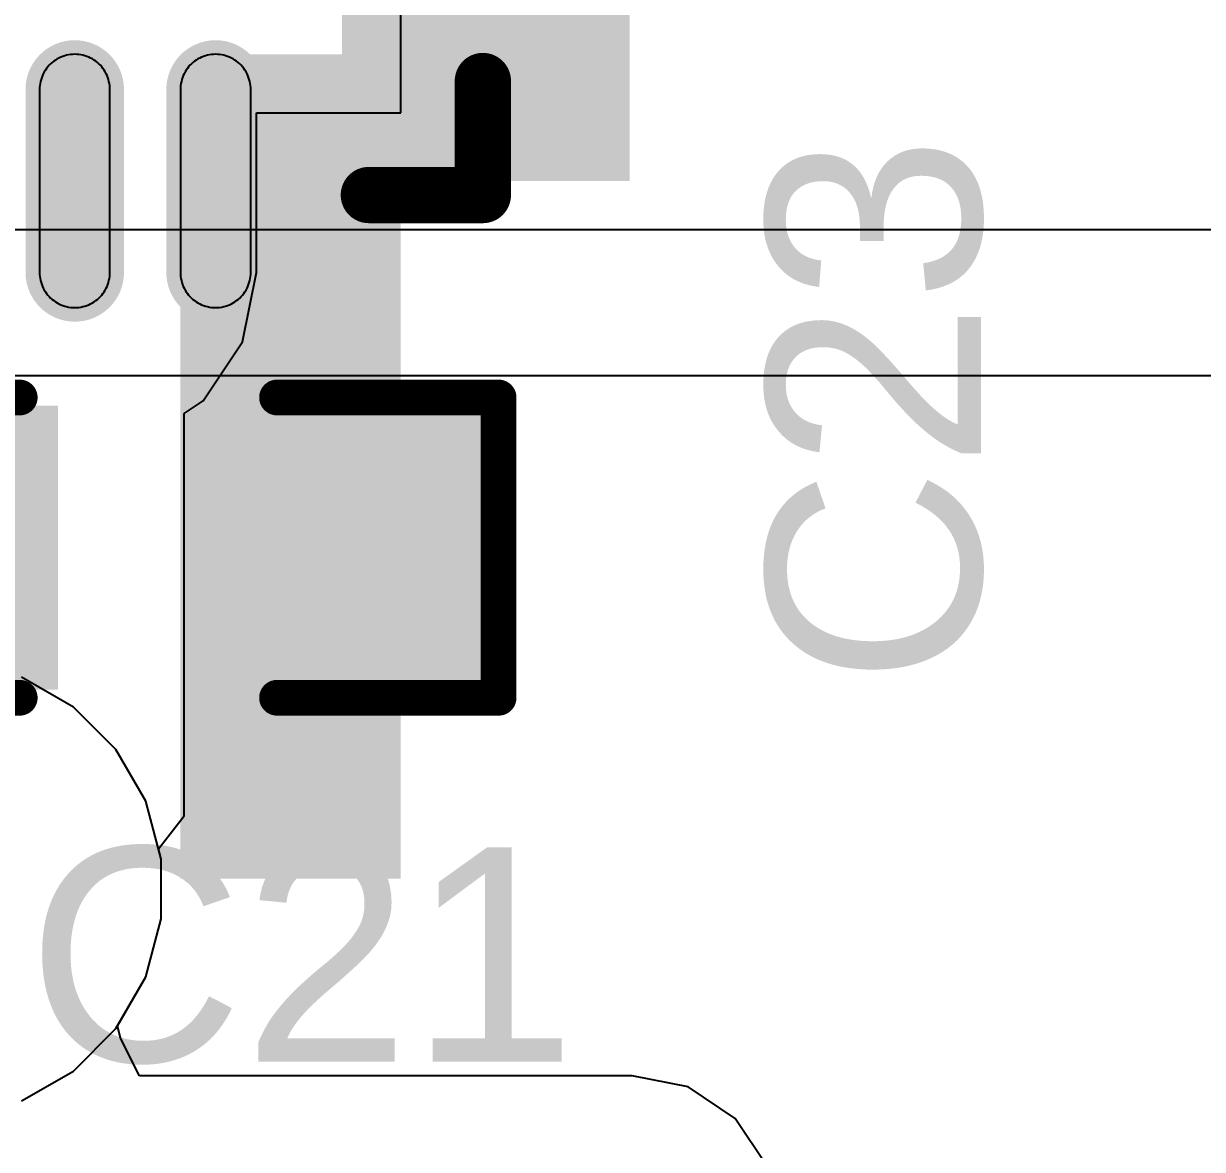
# Model space of a CAD drawing. Header units: inches. Extents: x 0.38 to 9.66, y 2.79 to 4.95.
# Drawn here: x 4.6048 to 4.7698, y 3.5727 to 3.7302 of the extents above; entities that cross this region are included whole.
import ezdxf

# ---------------------------------------------------------------- set-up
doc = ezdxf.new("R2010")
doc.units = ezdxf.units.IN
doc.header["$MEASUREMENT"] = 0
for name, color, linetype in [('Bottom Layer', 5, 'Continuous'), ('Top Layer', 1, 'Continuous'), ('Top Overlay', 2, 'Continuous'), ('Top Paste', 8, 'Continuous'), ('Top Solder', 216, 'Continuous')]:
    doc.layers.add(name, color=color, linetype=linetype)
doc.styles.add('Arial', font='', dxfattribs={"height": 0.2})
doc.styles.get('Arial').set_extended_font_data('Arial')

# ---------------------------------------------------------------- blocks, each defined once
blk = doc.blocks.new('QFN_32_L5_0_W5_0_P0_50_BL_EP3_8_3')
at = {"layer": 'Top Layer'}
h = blk.add_hatch(color=1, dxfattribs=at)
edge = h.paths.add_edge_path()
edge.add_arc((-0.117125, -0.0492), 0.004921, 90, 270)
edge.add_line((-0.117125, -0.054122), (-0.091535, -0.054122))
edge.add_arc((-0.091535, -0.0492), 0.004921, 270, 450)
edge.add_line((-0.091535, -0.044278), (-0.117125, -0.044278))
h = blk.add_hatch(color=1, dxfattribs=at)
edge = h.paths.add_edge_path()
edge.add_arc((-0.117125, -0.0689), 0.004921, 90, 270)
edge.add_line((-0.117125, -0.073821), (-0.091535, -0.073821))
edge.add_arc((-0.091535, -0.0689), 0.004921, 270, 450)
edge.add_line((-0.091535, -0.063979), (-0.117125, -0.063979))
at = {"layer": 'Top Solder'}
h = blk.add_hatch(color=216, dxfattribs=at)
edge = h.paths.add_edge_path()
edge.add_arc((-0.117125, -0.0492), 0.00689, 90, 270)
edge.add_line((-0.117125, -0.056091), (-0.091535, -0.056091))
edge.add_arc((-0.091535, -0.0492), 0.00689, 270, 450)
edge.add_line((-0.091535, -0.042309), (-0.117125, -0.042309))
h = blk.add_hatch(color=216, dxfattribs=at)
edge = h.paths.add_edge_path()
edge.add_arc((-0.117125, -0.0689), 0.00689, 90, 270)
edge.add_line((-0.117125, -0.07579), (-0.091535, -0.07579))
edge.add_arc((-0.091535, -0.0689), 0.00689, 270, 450)
edge.add_line((-0.091535, -0.06201), (-0.117125, -0.06201))
at = {"layer": 'Top Overlay'}
for points in [[(-0.106303, -0.090347, 0.007874, 0.007874, 0), (-0.106303, -0.106297, 0.007874, 0.007874, 0)], [(-0.106303, -0.106297, 0.007874, 0.007874, 0), (-0.090353, -0.106297, 0.007874, 0.007874, 0)]]:
    blk.add_lwpolyline(points, format="xyseb", dxfattribs=at)
for points in [[(-0.108272, -0.090347, 0.003937, 0.003937, 1), (-0.104334, -0.090347, 0.003937, 0.003937, 1)], [(-0.108272, -0.106297, 0.003937, 0.003937, 1), (-0.104334, -0.106297, 0.003937, 0.003937, 1)], [(-0.108272, -0.106297, 0.003937, 0.003937, 1), (-0.104334, -0.106297, 0.003937, 0.003937, 1)], [(-0.092322, -0.106297, 0.003937, 0.003937, 1), (-0.088385, -0.106297, 0.003937, 0.003937, 1)]]:
    blk.add_lwpolyline(points, format="xyseb", close=True, dxfattribs=at)
at = {"layer": 'Top Paste'}
for p, q in [((-0.118537, -0.044485), (-0.118808, -0.044575)), ((-0.11826, -0.044411), (-0.118537, -0.044485)), ((-0.11798, -0.044353), (-0.11826, -0.044411)), ((-0.117696, -0.044311), (-0.11798, -0.044353)), ((-0.117411, -0.044286), (-0.117696, -0.044311)), ((-0.117125, -0.044278), (-0.117411, -0.044286)), ((-0.117411, -0.044286), (-0.117411, -0.044286)), ((-0.091535, -0.044278), (-0.117125, -0.044278)), ((-0.091249, -0.044286), (-0.091535, -0.044278)), ((-0.090964, -0.044311), (-0.091249, -0.044286)), ((-0.09068, -0.044353), (-0.090964, -0.044311)), ((-0.0904, -0.044411), (-0.09068, -0.044353)), ((-0.090123, -0.044485), (-0.0904, -0.044411)), ((-0.089852, -0.044575), (-0.090123, -0.044485)), ((-0.120895, -0.046036), (-0.121073, -0.046261)), ((-0.120705, -0.045822), (-0.120895, -0.046036)), ((-0.120503, -0.04562), (-0.120705, -0.045822)), ((-0.120289, -0.04543), (-0.120503, -0.04562)), ((-0.120064, -0.045252), (-0.120289, -0.04543)), ((-0.11983, -0.045088), (-0.120064, -0.045252)), ((-0.119586, -0.044937), (-0.11983, -0.045088)), ((-0.119334, -0.044802), (-0.119586, -0.044937)), ((-0.119075, -0.044681), (-0.119334, -0.044802)), ((-0.118808, -0.044575), (-0.119075, -0.044681)), ((-0.089585, -0.044681), (-0.089852, -0.044575)), ((-0.089326, -0.044802), (-0.089585, -0.044681)), ((-0.089074, -0.044937), (-0.089326, -0.044802)), ((-0.08883, -0.045088), (-0.089074, -0.044937)), ((-0.088596, -0.045252), (-0.08883, -0.045088)), ((-0.088371, -0.04543), (-0.088596, -0.045252)), ((-0.088157, -0.04562), (-0.088371, -0.04543)), ((-0.087955, -0.045822), (-0.088157, -0.04562)), ((-0.087765, -0.046036), (-0.087955, -0.045822)), ((-0.087587, -0.046261), (-0.087765, -0.046036)), ((-0.12184, -0.047788), (-0.121914, -0.048065)), ((-0.12175, -0.047517), (-0.12184, -0.047788)), ((-0.121644, -0.04725), (-0.12175, -0.047517)), ((-0.121523, -0.046991), (-0.121644, -0.04725)), ((-0.121388, -0.046739), (-0.121523, -0.046991)), ((-0.121237, -0.046495), (-0.121388, -0.046739)), ((-0.121073, -0.046261), (-0.121237, -0.046495)), ((-0.087423, -0.046495), (-0.087587, -0.046261)), ((-0.087272, -0.046739), (-0.087423, -0.046495)), ((-0.087137, -0.046991), (-0.087272, -0.046739)), ((-0.087016, -0.04725), (-0.087137, -0.046991)), ((-0.08691, -0.047517), (-0.087016, -0.04725)), ((-0.08682, -0.047788), (-0.08691, -0.047517)), ((-0.086746, -0.048065), (-0.08682, -0.047788)), ((-0.122039, -0.048914), (-0.122047, -0.0492)), ((-0.122047, -0.0492), (-0.122039, -0.049486)), ((-0.122014, -0.048629), (-0.122039, -0.048914)), ((-0.121972, -0.048345), (-0.122014, -0.048629)), ((-0.121914, -0.048065), (-0.121972, -0.048345)), ((-0.086688, -0.048345), (-0.086746, -0.048065)), ((-0.086646, -0.048629), (-0.086688, -0.048345)), ((-0.086621, -0.048914), (-0.086646, -0.048629)), ((-0.086613, -0.0492), (-0.086621, -0.048914)), ((-0.086621, -0.049486), (-0.086613, -0.0492)), ((-0.122039, -0.049486), (-0.122014, -0.049771)), ((-0.122014, -0.049771), (-0.121972, -0.050055)), ((-0.121972, -0.050055), (-0.121914, -0.050335)), ((-0.121914, -0.050335), (-0.12184, -0.050612)), ((-0.12184, -0.050612), (-0.12175, -0.050883)), ((-0.12175, -0.050883), (-0.121644, -0.05115)), ((-0.087016, -0.05115), (-0.08691, -0.050883)), ((-0.08691, -0.050883), (-0.08682, -0.050612)), ((-0.08682, -0.050612), (-0.086746, -0.050335)), ((-0.086746, -0.050335), (-0.086688, -0.050055)), ((-0.086688, -0.050055), (-0.086646, -0.049771)), ((-0.086646, -0.049771), (-0.086621, -0.049486)), ((-0.121644, -0.05115), (-0.121523, -0.051409)), ((-0.121523, -0.051409), (-0.121388, -0.051661)), ((-0.121388, -0.051661), (-0.121237, -0.051905)), ((-0.121237, -0.051905), (-0.121073, -0.052139)), ((-0.121073, -0.052139), (-0.120895, -0.052364)), ((-0.120895, -0.052364), (-0.120705, -0.052578)), ((-0.120705, -0.052578), (-0.120503, -0.05278)), ((-0.088157, -0.05278), (-0.087955, -0.052578)), ((-0.087955, -0.052578), (-0.087765, -0.052364)), ((-0.087765, -0.052364), (-0.087587, -0.052139)), ((-0.087587, -0.052139), (-0.087423, -0.051905)), ((-0.087423, -0.051905), (-0.087272, -0.051661)), ((-0.087272, -0.051661), (-0.087137, -0.051409)), ((-0.087137, -0.051409), (-0.087016, -0.05115)), ((-0.120503, -0.05278), (-0.120289, -0.05297)), ((-0.120289, -0.05297), (-0.120064, -0.053148)), ((-0.120064, -0.053148), (-0.11983, -0.053312)), ((-0.11983, -0.053312), (-0.119586, -0.053463)), ((-0.119586, -0.053463), (-0.119334, -0.053598)), ((-0.119334, -0.053598), (-0.119075, -0.053719)), ((-0.119075, -0.053719), (-0.118808, -0.053825)), ((-0.118808, -0.053825), (-0.118537, -0.053915)), ((-0.118537, -0.053915), (-0.11826, -0.053989)), ((-0.11826, -0.053989), (-0.11798, -0.054047)), ((-0.11798, -0.054047), (-0.117696, -0.054089)), ((-0.117696, -0.054089), (-0.117411, -0.054114)), ((-0.117411, -0.054114), (-0.117125, -0.054122)), ((-0.117125, -0.054122), (-0.091535, -0.054122)), ((-0.091535, -0.054122), (-0.091249, -0.054114)), ((-0.091249, -0.054114), (-0.090964, -0.054089)), ((-0.090964, -0.054089), (-0.09068, -0.054047)), ((-0.09068, -0.054047), (-0.0904, -0.053989)), ((-0.0904, -0.053989), (-0.090123, -0.053915)), ((-0.090123, -0.053915), (-0.089852, -0.053825)), ((-0.089852, -0.053825), (-0.089585, -0.053719)), ((-0.089585, -0.053719), (-0.089326, -0.053598)), ((-0.089326, -0.053598), (-0.089074, -0.053463)), ((-0.089074, -0.053463), (-0.08883, -0.053312)), ((-0.08883, -0.053312), (-0.088596, -0.053148)), ((-0.088596, -0.053148), (-0.088371, -0.05297)), ((-0.088371, -0.05297), (-0.088157, -0.05278)), ((-0.118808, -0.064275), (-0.119075, -0.064381)), ((-0.118537, -0.064185), (-0.118808, -0.064275)), ((-0.11826, -0.064111), (-0.118537, -0.064185)), ((-0.11798, -0.064053), (-0.11826, -0.064111)), ((-0.117696, -0.064011), (-0.11798, -0.064053)), ((-0.117411, -0.063986), (-0.117696, -0.064011)), ((-0.117125, -0.063978), (-0.117411, -0.063986)), ((-0.117411, -0.063986), (-0.117411, -0.063986)), ((-0.091535, -0.063978), (-0.117125, -0.063978)), ((-0.091249, -0.063986), (-0.091535, -0.063978)), ((-0.090964, -0.064011), (-0.091249, -0.063986)), ((-0.09068, -0.064053), (-0.090964, -0.064011)), ((-0.0904, -0.064111), (-0.09068, -0.064053)), ((-0.090123, -0.064185), (-0.0904, -0.064111)), ((-0.089852, -0.064275), (-0.090123, -0.064185)), ((-0.089585, -0.064381), (-0.089852, -0.064275)), ((-0.121073, -0.065961), (-0.121237, -0.066195)), ((-0.120895, -0.065736), (-0.121073, -0.065961)), ((-0.120705, -0.065522), (-0.120895, -0.065736)), ((-0.120503, -0.06532), (-0.120705, -0.065522)), ((-0.120289, -0.06513), (-0.120503, -0.06532)), ((-0.120064, -0.064952), (-0.120289, -0.06513)), ((-0.11983, -0.064788), (-0.120064, -0.064952)), ((-0.119586, -0.064637), (-0.11983, -0.064788)), ((-0.119334, -0.064502), (-0.119586, -0.064637)), ((-0.119075, -0.064381), (-0.119334, -0.064502)), ((-0.089326, -0.064502), (-0.089585, -0.064381)), ((-0.089074, -0.064637), (-0.089326, -0.064502)), ((-0.08883, -0.064788), (-0.089074, -0.064637)), ((-0.088596, -0.064952), (-0.08883, -0.064788)), ((-0.088371, -0.06513), (-0.088596, -0.064952)), ((-0.088157, -0.06532), (-0.088371, -0.06513)), ((-0.087955, -0.065522), (-0.088157, -0.06532)), ((-0.087765, -0.065736), (-0.087955, -0.065522)), ((-0.087587, -0.065961), (-0.087765, -0.065736)), ((-0.087423, -0.066195), (-0.087587, -0.065961)), ((-0.12184, -0.067488), (-0.121914, -0.067765)), ((-0.12175, -0.067217), (-0.12184, -0.067488)), ((-0.121644, -0.06695), (-0.12175, -0.067217)), ((-0.121523, -0.066691), (-0.121644, -0.06695)), ((-0.121388, -0.066439), (-0.121523, -0.066691)), ((-0.121237, -0.066195), (-0.121388, -0.066439)), ((-0.087272, -0.066439), (-0.087423, -0.066195)), ((-0.087137, -0.066691), (-0.087272, -0.066439)), ((-0.087016, -0.06695), (-0.087137, -0.066691)), ((-0.08691, -0.067217), (-0.087016, -0.06695)), ((-0.08682, -0.067488), (-0.08691, -0.067217)), ((-0.086746, -0.067765), (-0.08682, -0.067488)), ((-0.122039, -0.068614), (-0.122047, -0.0689)), ((-0.122047, -0.0689), (-0.122039, -0.069186)), ((-0.122014, -0.068329), (-0.122039, -0.068614)), ((-0.122039, -0.069186), (-0.122014, -0.069471)), ((-0.121972, -0.068045), (-0.122014, -0.068329)), ((-0.121914, -0.067765), (-0.121972, -0.068045)), ((-0.086688, -0.068045), (-0.086746, -0.067765)), ((-0.086646, -0.068329), (-0.086688, -0.068045)), ((-0.086621, -0.068614), (-0.086646, -0.068329)), ((-0.086646, -0.069471), (-0.086621, -0.069186)), ((-0.086613, -0.0689), (-0.086621, -0.068614)), ((-0.086621, -0.069186), (-0.086613, -0.0689)), ((-0.122014, -0.069471), (-0.121972, -0.069755)), ((-0.121972, -0.069755), (-0.121914, -0.070035)), ((-0.121914, -0.070035), (-0.12184, -0.070312)), ((-0.12184, -0.070312), (-0.12175, -0.070583)), ((-0.12175, -0.070583), (-0.121644, -0.07085)), ((-0.121644, -0.07085), (-0.121523, -0.071109)), ((-0.087137, -0.071109), (-0.087016, -0.07085)), ((-0.087016, -0.07085), (-0.08691, -0.070583)), ((-0.08691, -0.070583), (-0.08682, -0.070312)), ((-0.08682, -0.070312), (-0.086746, -0.070035)), ((-0.086746, -0.070035), (-0.086688, -0.069755)), ((-0.086688, -0.069755), (-0.086646, -0.069471)), ((-0.121523, -0.071109), (-0.121388, -0.071361)), ((-0.121388, -0.071361), (-0.121237, -0.071605)), ((-0.121237, -0.071605), (-0.121073, -0.071839)), ((-0.121073, -0.071839), (-0.120895, -0.072064)), ((-0.120895, -0.072064), (-0.120705, -0.072278)), ((-0.120705, -0.072278), (-0.120503, -0.07248)), ((-0.120503, -0.07248), (-0.120289, -0.07267)), ((-0.088371, -0.07267), (-0.088157, -0.07248)), ((-0.088157, -0.07248), (-0.087955, -0.072278)), ((-0.087955, -0.072278), (-0.087765, -0.072064)), ((-0.087765, -0.072064), (-0.087587, -0.071839)), ((-0.087587, -0.071839), (-0.087423, -0.071605)), ((-0.087423, -0.071605), (-0.087272, -0.071361)), ((-0.087272, -0.071361), (-0.087137, -0.071109)), ((-0.120289, -0.07267), (-0.120064, -0.072848)), ((-0.120064, -0.072848), (-0.11983, -0.073012)), ((-0.11983, -0.073012), (-0.119586, -0.073163)), ((-0.119586, -0.073163), (-0.119334, -0.073298)), ((-0.119334, -0.073298), (-0.119075, -0.073419)), ((-0.119075, -0.073419), (-0.118808, -0.073525)), ((-0.118808, -0.073525), (-0.118537, -0.073615)), ((-0.118537, -0.073615), (-0.11826, -0.073689)), ((-0.11826, -0.073689), (-0.11798, -0.073747)), ((-0.11798, -0.073747), (-0.117696, -0.073789)), ((-0.117696, -0.073789), (-0.117411, -0.073814)), ((-0.117411, -0.073814), (-0.117125, -0.073822)), ((-0.117125, -0.073822), (-0.091535, -0.073822)), ((-0.091535, -0.073822), (-0.091249, -0.073814)), ((-0.091249, -0.073814), (-0.090964, -0.073789)), ((-0.090964, -0.073789), (-0.09068, -0.073747)), ((-0.09068, -0.073747), (-0.0904, -0.073689)), ((-0.0904, -0.073689), (-0.090123, -0.073615)), ((-0.090123, -0.073615), (-0.089852, -0.073525)), ((-0.089852, -0.073525), (-0.089585, -0.073419)), ((-0.089585, -0.073419), (-0.089326, -0.073298)), ((-0.089326, -0.073298), (-0.089074, -0.073163)), ((-0.089074, -0.073163), (-0.08883, -0.073012)), ((-0.08883, -0.073012), (-0.088596, -0.072848)), ((-0.088596, -0.072848), (-0.088371, -0.07267))]:
    blk.add_line(p, q, dxfattribs=at)
blk = doc.blocks.new('C___0603_42')
at = {"layer": 'Top Layer'}
for points in [[(-0.015, 0.0175), (-0.015, -0.0175), (-0.045, -0.0175), (-0.045, 0.0175)], [(0.045, 0.0175), (0.045, -0.0175), (0.015, -0.0175), (0.015, 0.0175)]]:
    blk.add_hatch(color=1, dxfattribs=at).paths.add_polyline_path(points)
at = {"layer": 'Top Paste'}
for points in [[(-0.015, 0.0175), (-0.015, -0.0175), (-0.045, -0.0175), (-0.045, 0.0175)], [(0.045, 0.0175), (0.045, -0.0175), (0.015, -0.0175), (0.015, 0.0175)]]:
    blk.add_hatch(color=8, dxfattribs=at).paths.add_polyline_path(points)
at = {"layer": 'Top Solder'}
for points in [[(-0.01264, 0.01986), (-0.01264, -0.01986), (-0.04736, -0.01986), (-0.04736, 0.01986)], [(0.04736, 0.01986), (0.04736, -0.01986), (0.01264, -0.01986), (0.01264, 0.01986)]]:
    blk.add_hatch(color=216, dxfattribs=at).paths.add_polyline_path(points)
at = {"layer": 'Top Overlay'}
for points in [[(-0.018, 0.021, 0.005, 0.005, 0), (-0.049, 0.021, 0.005, 0.005, 0)], [(-0.049, 0.021, 0.005, 0.005, 0), (-0.049, -0.021, 0.005, 0.005, 0)], [(0.049, 0.021, 0.005, 0.005, 0), (0.018, 0.021, 0.005, 0.005, 0)], [(0.049, 0.021, 0.005, 0.005, 0), (0.049, -0.021, 0.005, 0.005, 0)], [(-0.018, -0.021, 0.005, 0.005, 0), (-0.049, -0.021, 0.005, 0.005, 0)], [(0.049, -0.021, 0.005, 0.005, 0), (0.018, -0.021, 0.005, 0.005, 0)]]:
    blk.add_lwpolyline(points, format="xyseb", dxfattribs=at)
for points in [[(-0.05025, 0.021, 0.0025, 0.0025, 1), (-0.04775, 0.021, 0.0025, 0.0025, 1)], [(-0.05025, 0.021, 0.0025, 0.0025, 1), (-0.04775, 0.021, 0.0025, 0.0025, 1)], [(-0.01925, 0.021, 0.0025, 0.0025, 1), (-0.01675, 0.021, 0.0025, 0.0025, 1)], [(0.01675, 0.021, 0.0025, 0.0025, 1), (0.01925, 0.021, 0.0025, 0.0025, 1)], [(0.04775, 0.021, 0.0025, 0.0025, 1), (0.05025, 0.021, 0.0025, 0.0025, 1)], [(0.04775, 0.021, 0.0025, 0.0025, 1), (0.05025, 0.021, 0.0025, 0.0025, 1)], [(-0.05025, -0.021, 0.0025, 0.0025, 1), (-0.04775, -0.021, 0.0025, 0.0025, 1)], [(-0.05025, -0.021, 0.0025, 0.0025, 1), (-0.04775, -0.021, 0.0025, 0.0025, 1)], [(-0.01925, -0.021, 0.0025, 0.0025, 1), (-0.01675, -0.021, 0.0025, 0.0025, 1)], [(0.01675, -0.021, 0.0025, 0.0025, 1), (0.01925, -0.021, 0.0025, 0.0025, 1)], [(0.04775, -0.021, 0.0025, 0.0025, 1), (0.05025, -0.021, 0.0025, 0.0025, 1)], [(0.04775, -0.021, 0.0025, 0.0025, 1), (0.05025, -0.021, 0.0025, 0.0025, 1)]]:
    blk.add_lwpolyline(points, format="xyseb", close=True, dxfattribs=at)

msp = doc.modelspace()

# ---------------------------------------------------------------- hatches: boundary and pattern name
at = {"layer": 'Top Layer'}
for points in [[(4.68964, 3.74854), (4.64941, 3.74854), (4.64941, 3.70819), (4.68964, 3.70819)], [(4.6576, 3.72591), (4.62677, 3.72591), (4.62677, 3.6106), (4.6576, 3.6106)]]:
    msp.add_hatch(color=1, dxfattribs=at).paths.add_polyline_path(points)

# ---------------------------------------------------------------- linework, layer by layer
at = {"layer": 'Bottom Layer'}
for p, q in [((4.54669, 3.70139), (5.31658, 3.70139)), ((4.5487, 3.681), (5.39892, 3.681)), ((4.61183, 3.6346), (4.60457, 3.63879)), ((4.61775, 3.62868), (4.61183, 3.6346)), ((4.62194, 3.62143), (4.61775, 3.62868)), ((4.62411, 3.61334), (4.62194, 3.62143)), ((4.62411, 3.60496), (4.62411, 3.61334)), ((4.62194, 3.59687), (4.62411, 3.60496)), ((4.61775, 3.58962), (4.62194, 3.59687)), ((4.61183, 3.58369), (4.61775, 3.58962)), ((4.60457, 3.57951), (4.61183, 3.58369))]:
    msp.add_line(p, q, dxfattribs=at)
at = {"layer": 'Top Layer'}
for p, q in [((4.6576, 3.71772), (4.6576, 3.74854)), ((4.63741, 3.69539), (4.63741, 3.71772)), ((4.63741, 3.71772), (4.6576, 3.71772)), ((4.63547, 3.68567), (4.63741, 3.69539)), ((4.62996, 3.67743), (4.63547, 3.68567)), ((4.6273, 3.67564), (4.62996, 3.67743)), ((4.6273, 3.6194), (4.6273, 3.67564)), ((4.62373, 3.61475), (4.6273, 3.6194)), ((4.6273, 3.6194), (4.6273, 3.6194)), ((4.62411, 3.61334), (4.62373, 3.61475)), ((4.62411, 3.60496), (4.62411, 3.61334)), ((4.62194, 3.59687), (4.62411, 3.60496)), ((4.61798, 3.59001), (4.62194, 3.59687)), ((4.61842, 3.58827), (4.61798, 3.59001)), ((4.62104, 3.58301), (4.61842, 3.58827)), ((4.69, 3.58301), (4.62104, 3.58301)), ((4.6978, 3.58146), (4.69, 3.58301)), ((4.70442, 3.57704), (4.6978, 3.58146)), ((4.70884, 3.57042), (4.70442, 3.57704))]:
    msp.add_line(p, q, dxfattribs=at)

# ---------------------------------------------------------------- block references
for name, p, rotation in [('QFN_32_L5_0_W5_0_P0_50_BL_EP3_8_3', (4.5628, 3.81252), 90), ('C___0603_42', (4.6223, 3.6569), 180)]:
    msp.add_blockref(name, p, dxfattribs=dict(rotation=rotation))

# ---------------------------------------------------------------- texts
at = {"layer": 'Top Overlay', "style": 'Arial'}
msp.add_text('C23', height=0.03, rotation=90, dxfattribs=at).set_placement((4.73878, 3.63771))
msp.add_text('C21', height=0.03, dxfattribs=at).set_placement((4.60531, 3.585))

doc.saveas('drawing.dxf')
